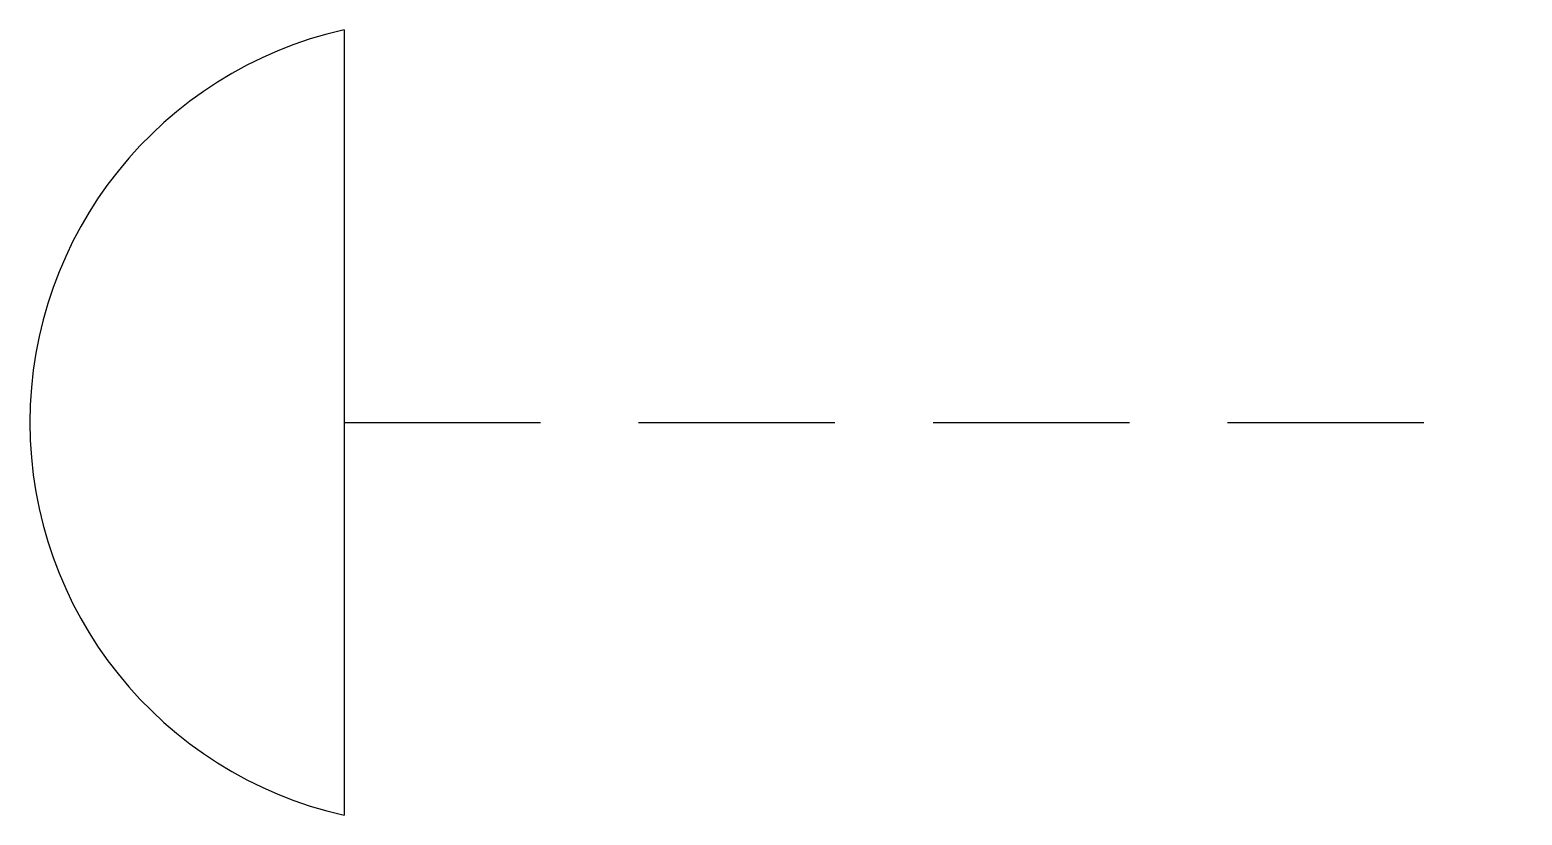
# Model space of a CAD drawing. Extents: x 30.5 to 40, y 1117.5 to 1122.5.
import ezdxf

# ---------------------------------------------------------------- set-up
doc = ezdxf.new("R2010")
doc.units = 0
doc.header["$LTSCALE"] = 10
doc.header["$MEASUREMENT"] = 0
doc.linetypes.add('DASHEDX2', pattern=[1.5, 1, -0.5])
doc.layers.get('0').update_dxf_attribs({"linetype": 'CONTINUOUS'})

msp = doc.modelspace()

# ---------------------------------------------------------------- linework, layer by layer
msp.add_lwpolyline([(32.5, 1122.5, 0.8), (32.5, 1117.5)], format="xyb")
msp.add_lwpolyline([(32.5, 1122.5), (32.5, 1117.5)])
at = {"linetype": 'DASHEDX2', "ltscale": 0.125}
msp.add_lwpolyline([(32.5, 1120), (40, 1120)], dxfattribs=at)

doc.saveas('drawing.dxf')
